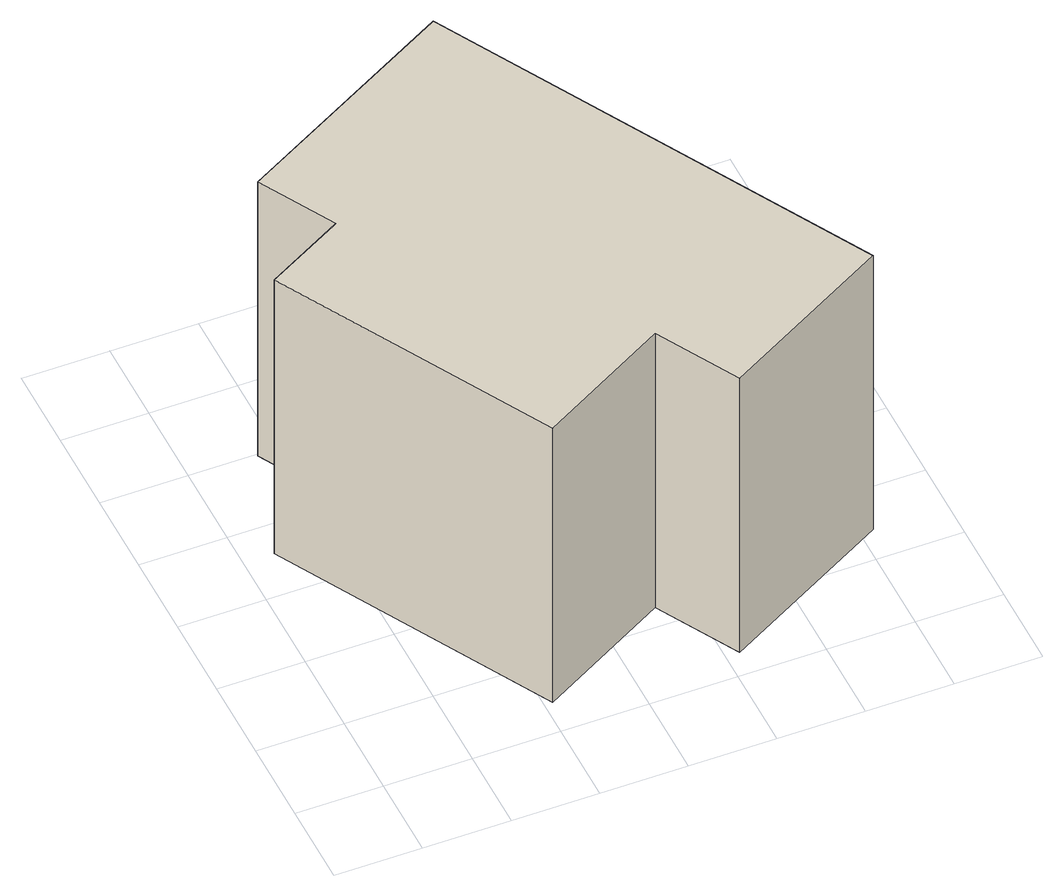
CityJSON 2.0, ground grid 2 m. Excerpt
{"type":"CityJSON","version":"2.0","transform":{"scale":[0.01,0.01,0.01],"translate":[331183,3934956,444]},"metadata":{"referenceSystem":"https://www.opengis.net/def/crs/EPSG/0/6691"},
"CityObjects":{
"building1":{"type":"Building","attributes":{"measuredHeight":11.2,"BuildingIDAttribute.prefecture":"14","BuildingIDAttribute.city":"14151","BuildingDetailAttribute.surveyYear":2015},"geometry":[{"type":"Solid","lod":"1","boundaries":[[[[0,1,2,3,4,5,6,7]],[[6,8,9,7]],[[5,10,8,6]],[[4,11,10,5]],[[3,12,11,4]],[[2,13,12,3]],[[1,14,13,2]],[[0,15,14,1]],[[7,9,15,0]],[[8,10,11,12,13,14,15,9]]]]}]}
},
"vertices":[
[1230,283,62],[832,63,62],[726,254,62],[419,84,62],[70,717,62],[253,817,62],[155,995,62],[678,1282,62],[155,995,855],[678,1282,855],[253,817,855],[70,717,855],[419,84,855],[726,254,855],[832,63,855],[1230,283,855]
]}
